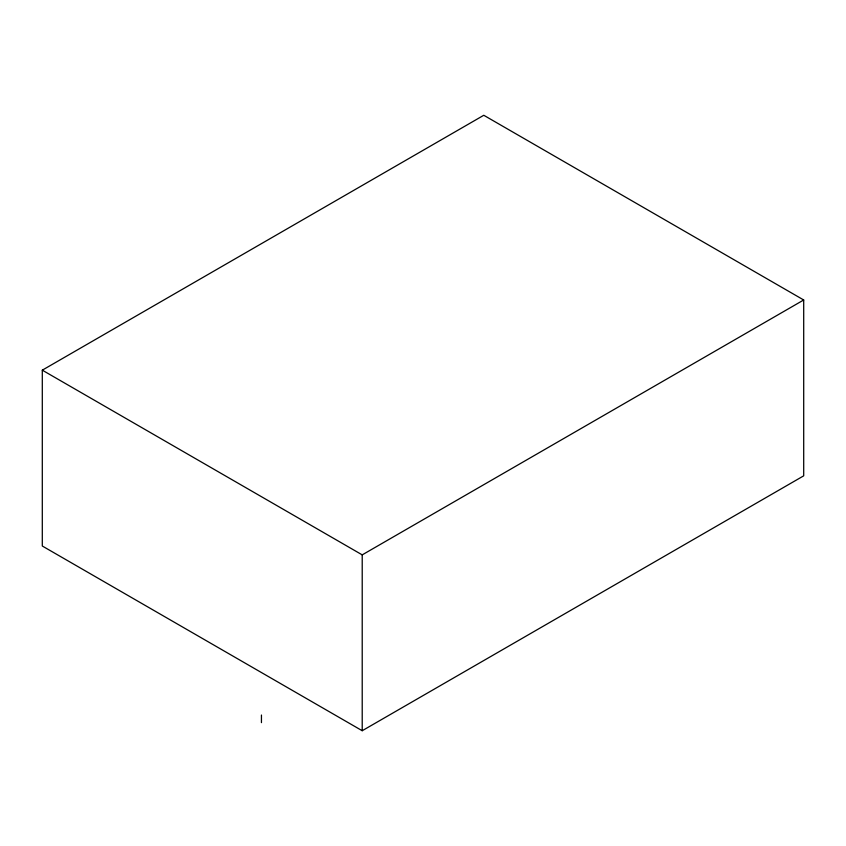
<?xml version="1.0" encoding="UTF-8"?>
<svg xmlns="http://www.w3.org/2000/svg" width="846" height="846" viewBox="0 0 846 846"><rect width="100%" height="100%" fill="white"/><g stroke="black" fill="none" stroke-linecap="round" stroke-linejoin="round"><path stroke-width="1.27" d="M42.3 370.167L483.785 115.278L803.7 299.981L803.7 475.833L362.215 730.722L42.3 546.019L42.3 370.167L362.215 554.87L803.7 299.981M362.215 554.87L362.215 730.722M261.446 715.029L261.446 722.643"/></g></svg>
